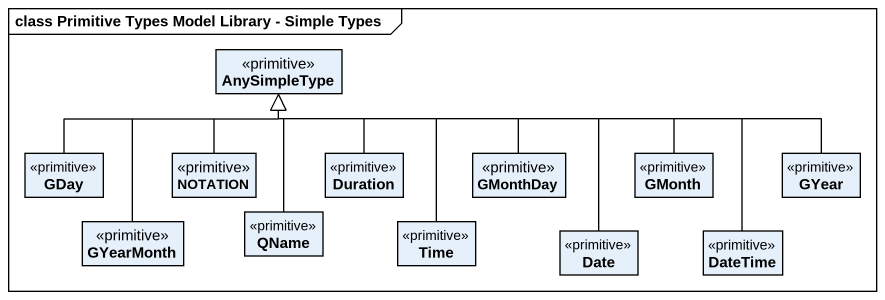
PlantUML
@startuml
mainframe class Primitive Types Model Library - Simple Types
hide circle
hide empty members
class AnySimpleType <<primitive>>
class GDay <<primitive>>
class NOTATION <<primitive>>
class Duration <<primitive>>
class GMonthDay <<primitive>>
class GMonth <<primitive>>
class GYear <<primitive>>
class GYearMonth <<primitive>>
class QName <<primitive>>
class Time <<primitive>>
class Date <<primitive>>
class DateTime <<primitive>>
GDay -right-|> AnySimpleType
NOTATION -up-|> AnySimpleType
Duration -up-|> AnySimpleType
GMonthDay -left-|> AnySimpleType
GMonth -left-|> AnySimpleType
GYear -left-|> AnySimpleType
GYearMonth -up-|> AnySimpleType
QName -up-|> AnySimpleType
Time -up-|> AnySimpleType
Date -left-|> AnySimpleType
DateTime -left-|> AnySimpleType
@enduml
